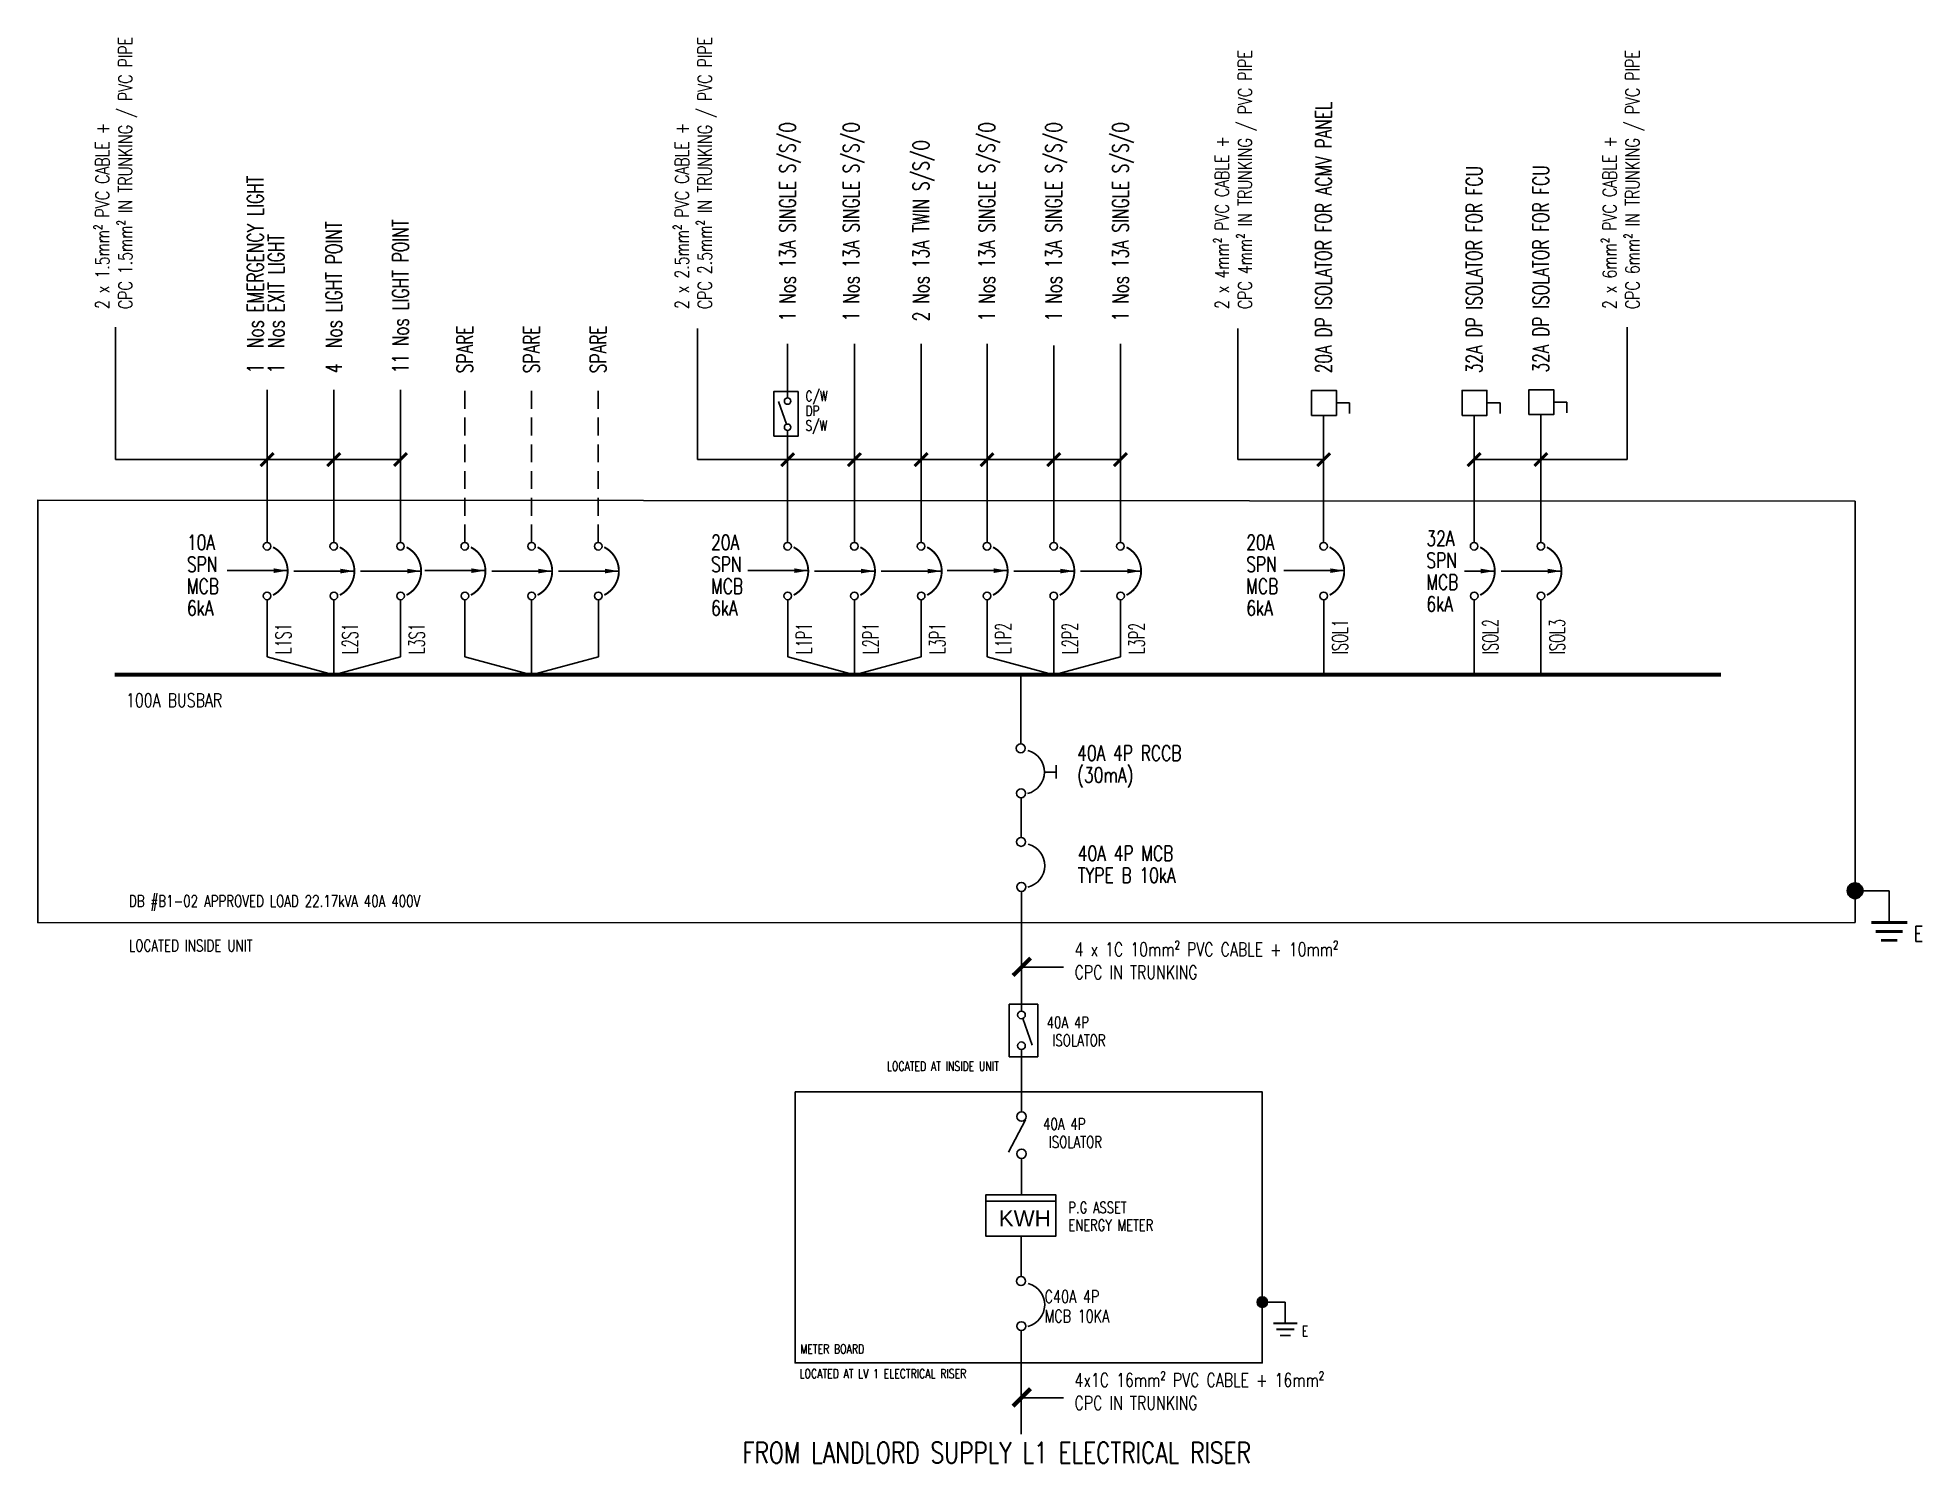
# Model space of a CAD drawing. Header units: millimetres. Extents: x 2077 to 69200, y 1414 to 52179.
import ezdxf
from ezdxf.lldxf.tags import DXFTag

# ---------------------------------------------------------------- set-up
doc = ezdxf.new("R2010")
doc.units = ezdxf.units.MM
doc.linetypes.add('DASHED', pattern=[19.05, 12.7, -6.35])
for name, color, linetype in [('E-SLD-FRAME', 8, 'Continuous'), ('E-SLD-LEGENDF', 2, 'Continuous'), ('E-SLD-T1', 250, 'Continuous'), ('SLD', 2, 'Continuous'), ('SLD-LINE', 7, 'Continuous'), ('SLD-TXT', 7, 'Continuous')]:
    doc.layers.add(name, color=color, linetype=linetype)
doc.styles.add('ARIAL', font='arial.ttf')
doc.styles.add('SLD-TXT', font='romans.shx', dxfattribs={"width": 0.75})
doc.styles.get("Standard").update_dxf_attribs({"font": 'arial.ttf'})
tags = doc.linetypes.add('CENTER', pattern=[2, 1.25, -0.25, 0.25, -0.25]).pattern_tags.tags
tags[10:11] = [DXFTag(74, 4), DXFTag(75, 0), DXFTag(340, '0'), DXFTag(46, 1.0), DXFTag(50, 0.0), DXFTag(44, 0.0), DXFTag(45, 0.0)]
tags[8:9] = [DXFTag(74, 4), DXFTag(75, 0), DXFTag(340, '0'), DXFTag(46, 1.0), DXFTag(50, 0.0), DXFTag(44, 0.0), DXFTag(45, 0.0)]
tags[6:7] = [DXFTag(74, 4), DXFTag(75, 0), DXFTag(340, '0'), DXFTag(46, 1.0), DXFTag(50, 0.0), DXFTag(44, 0.0), DXFTag(45, 0.0)]
tags[4:5] = [DXFTag(74, 4), DXFTag(75, 0), DXFTag(340, '0'), DXFTag(46, 1.0), DXFTag(50, 0.0), DXFTag(44, 0.0), DXFTag(45, 0.0)]
doc.dimstyles.new('A', dxfattribs={"dimtxt": 0.18, "dimasz": 150, "dimexe": 0.18, "dimexo": 0.0625, "dimgap": 0.09, "dimtad": 0, "dimtih": 1, "dimtoh": 1, "dimdec": 4, "dimzin": 0, "dimdsep": 46, "dimtxsty": 'Standard', "dimcen": 0.09, "dimadec": 0, "dimazin": 0, "dimtfac": 1, "dimtdec": 4, "dimtofl": 0, "dimtmove": 0, "dimatfit": 3, "dimfxl": 1, "dimtolj": 1, "dimtzin": 0, "dimarcsym": 0})

# ---------------------------------------------------------------- blocks, each defined once
blk = doc.blocks.new('MCCB')
at = {"color": 3}
for centre in [(-1, 558), (0, 40)]:
    blk.add_circle(centre, 39.6, dxfattribs=at)
at = {"layer": 'E-SLD-LEGENDF', "const_width": 20}
blk.add_lwpolyline([(62, 49, 0.61125), (62, 548)], format="xyb", dxfattribs=at)
blk = doc.blocks.new('DP ISOL')
at = {"layer": 'SLD', "color": 3, "linetype": 'Continuous', "ltscale": 0.5}
for p, q in [((141, -141), (141, -289)), ((141, -289), (20, -289))]:
    blk.add_line(p, q, dxfattribs=at)
blk.add_lwpolyline([(0, 141), (0, -141), (282, -141), (282, 141)], close=True, dxfattribs=at)

msp = doc.modelspace()

# ---------------------------------------------------------------- hatches: boundary and pattern name
at = {"layer": 'E-SLD-LEGENDF'}
h = msp.add_hatch(color=2, dxfattribs=at)
h.dxf.hatch_style = 1
edge = h.paths.add_edge_path()
edge.add_arc((66805, 21804), 279, 0, 360)
h = msp.add_hatch(color=2, dxfattribs=at)
h.dxf.hatch_style = 1
edge = h.paths.add_edge_path()
edge.add_arc((45694, 7154), 188, 0, 360)

# ---------------------------------------------------------------- linework, layer by layer
for p, q in [((4851, 37155), (4851, 41873)), ((25580, 37155), (25580, 41825)), ((44816, 37155), (44816, 41825)), ((58693, 37155), (58693, 41871)), ((28787, 39356), (28787, 41279)), ((14999, 37155), (4851, 37155)), ((40641, 37155), (25580, 37155)), ((44816, 37155), (47876, 37155)), ((53238, 37155), (58693, 37155)), ((37093, 27034), (37093, 29495)), ((38353, 26269), (38353, 25802)), ((37931, 26029), (38353, 26029)), ((37101, 25114), (37101, 23700)), ((37117, 17518), (37112, 21779)), ((37112, 19079), (38608, 19079)), ((37118, 13926), (37111, 16145)), ((37118, 12269), (37118, 10968)), ((37110, 2456), (37110, 6141)), ((37110, 3745), (38607, 3745))]:
    msp.add_line(p, q)
for points in [[(28294, 37985), (28294, 39575), (29157, 39575), (29157, 37985)], [(37694, 17758), (37694, 15888), (36679, 15888), (36679, 17758)], [(35846, 10752), (38340, 10752), (38340, 10968), (35846, 10968)]]:
    msp.add_lwpolyline(points, close=True)
at = {"color": 3}
for points in [[(28747, 38415), (28458, 39224)], [(37161, 17252), (37501, 16300)]]:
    msp.add_lwpolyline(points, dxfattribs=at)
at = {"color": 7}
msp.add_lwpolyline([(37259, 13644), (36651, 12495)], dxfattribs=at)
msp.add_lwpolyline([(35846, 10752), (38340, 10752), (38340, 9507), (35846, 9507)], close=True, dxfattribs=at)
msp.add_lwpolyline([(37105, 8061), (37105, 9507)])
for centre in [(37089, 26875), (37101, 25272), (37101, 23541), (37112, 21938), (37100, 7903), (37112, 6299)]:
    msp.add_circle(centre, 158)
for centre in [(37142, 26029), (37154, 22695), (37153, 7056)]:
    msp.add_arc(centre, 789, 283.77687, 75.22012)
at = {"layer": 'E-SLD-FRAME', "color": 7, "linetype": 'CENTER', "ltscale": 1.5}
for p, q in [((2077, 35717), (2077, 20663)), ((66805, 35671), (2077, 35713)), ((66805, 35671), (66805, 20676)), ((66805, 20676), (2077, 20663))]:
    msp.add_line(p, q, dxfattribs=at)
msp.add_lwpolyline([(29052, 14641), (45694, 14641), (45694, 4990), (29052, 4990)], close=True, dxfattribs=at)
at = {"layer": 'E-SLD-LEGENDF', "color": 2}
for p, q in [((68021, 21804), (66805, 21804)), ((68021, 20676), (68021, 21804)), ((46511, 7154), (45694, 7154)), ((46511, 6395), (46511, 7154))]:
    msp.add_line(p, q, dxfattribs=at)
for points, const_width in [([(67381, 20676), (68661, 20676)], 107), ([(67541, 20355), (68501, 20355)], 107), ([(67733, 20035), (68309, 20035)], 96.1), ([(46081, 6395), (46942, 6395)], 71.8), ([(46188, 6180), (46834, 6180)], 71.8), ([(46318, 5965), (46705, 5965)], 64.6)]:
    msp.add_lwpolyline(points, dxfattribs=dict(at, const_width=const_width))
for centre, radius in [((66805, 21804), 279), ((45694, 7154), 188)]:
    msp.add_circle(centre, radius, dxfattribs=at)
at = {"layer": 'SLD', "color": 2, "const_width": 146}
msp.add_lwpolyline([(4822, 29495), (62028, 29495)], dxfattribs=at)
at = {"layer": 'SLD', "lineweight": -3}
for centre, radius in [((28787, 39240), 117), ((28787, 38305), 117), ((37115, 17381), 137), ((37115, 16282), 137), ((37118, 13761), 165), ((37118, 12435), 165)]:
    msp.add_circle(centre, radius, dxfattribs=at)
at = {"layer": 'SLD-LINE', "linetype": 'ByBlock'}
for p, q in [((31163, 34205), (31163, 41279)), ((33540, 34205), (33540, 41279)), ((35888, 34205), (35888, 41279)), ((38265, 34205), (38265, 41213)), ((40641, 34205), (40641, 41279)), ((10246, 34205), (10246, 39637)), ((12622, 34205), (12622, 39637)), ((14999, 34205), (14999, 39637)), ((47876, 34205), (47876, 38731)), ((53238, 34205), (53238, 38731)), ((55615, 34205), (55615, 38755)), ((28787, 34205), (28787, 38188))]:
    msp.add_line(p, q, dxfattribs=at)
at = {"layer": 'SLD-LINE', "linetype": 'DASHED', "ltscale": 50}
for p, q in [((17289, 34205), (17289, 39637)), ((19666, 34205), (19666, 39637)), ((22043, 34205), (22043, 39637))]:
    msp.add_line(p, q, dxfattribs=at)
at = {"layer": 'SLD-LINE'}
for p, q in [((10248, 30126), (10248, 32164)), ((12625, 29495), (12625, 32164)), ((15002, 30126), (15002, 32164)), ((17292, 30126), (17292, 32164)), ((19669, 29495), (19669, 32164)), ((22045, 30126), (22045, 32164)), ((28789, 30126), (28789, 32164)), ((31166, 29495), (31166, 32164)), ((33543, 30126), (33543, 32164)), ((35891, 30126), (35891, 32164)), ((38267, 29495), (38267, 32164)), ((40644, 30126), (40644, 32164)), ((47890, 29495), (47879, 32164)), ((53241, 29495), (53241, 32164)), ((55614, 29495), (55617, 32164)), ((12625, 29495), (10248, 30126)), ((12625, 29495), (15002, 30126)), ((19669, 29495), (17292, 30126)), ((19669, 29495), (22045, 30126)), ((31166, 29495), (28789, 30126)), ((31166, 29495), (33543, 30126)), ((38267, 29495), (35891, 30126)), ((38267, 29495), (40644, 30126))]:
    msp.add_line(p, q, dxfattribs=at)
at = {"layer": 'SLD-TXT'}
for points, const_width in [([(10016, 36925), (10475, 37385)], 108), ([(12393, 36925), (12852, 37385)], 108), ([(14769, 36925), (15229, 37385)], 108), ([(28557, 36925), (29016, 37385)], 108), ([(30934, 36925), (31393, 37385)], 108), ([(33311, 36925), (33770, 37385)], 108), ([(35658, 36925), (36118, 37385)], 108), ([(38035, 36925), (38494, 37385)], 108), ([(40412, 36925), (40871, 37385)], 108), ([(47647, 36925), (48106, 37385)], 108), ([(53008, 36925), (53468, 37385)], 108), ([(55385, 36925), (55845, 37385)], 108), ([(36816, 18784), (37436, 19403)], 146), ([(36815, 3450), (37435, 4069)], 146)]:
    msp.add_lwpolyline(points, dxfattribs=dict(at, const_width=const_width))

# ---------------------------------------------------------------- block references
at = {"layer": 'SLD', "xscale": 3.138453764050508, "yscale": 3.138453764050508, "zscale": 3.138453764050508, "rotation": 90}
for p in [(47890, 38731), (53252, 38731), (55629, 38755)]:
    msp.add_blockref('DP ISOL', p, dxfattribs=at)
at = {"layer": 'SLD', "lineweight": -3, "xscale": 3.413909514481919, "yscale": 3.413909514481919, "zscale": 3.413909514481919}
for p in [(10248, 32164), (12625, 32164), (15002, 32164), (17292, 32164), (19669, 32164), (22045, 32164), (28789, 32164), (31166, 32164), (33543, 32164), (35891, 32164), (38267, 32164), (40644, 32164), (47879, 32164), (53241, 32164), (55617, 32164)]:
    msp.add_blockref('MCCB', p, dxfattribs=at)

# ---------------------------------------------------------------- texts
at = {"color": 0, "insert": (36308, 10420), "char_height": 567.7, "width": 2043.57, "attachment_point": 1, "style": 'ARIAL'}
msp.add_mtext('{\\W1;KWH}', dxfattribs=at)
at = {"layer": 'E-SLD-T1', "color": 7, "style": 'SLD-TXT', "width": 0.75}
for s, p in [('LOCATED AT INSIDE UNIT', (32324, 15391)), ('METER BOARD', (29237, 5325)), ('LOCATED AT LV 1 ELECTRICAL RISER', (29211, 4443))]:
    msp.add_text(s, height=324.63, dxfattribs=at).set_placement(p)
at = {"layer": 'SLD-TXT', "style": 'SLD-TXT'}
for s, height, width, p in [('20A DP ISOLATOR FOR ACMV PANEL', 572.32, 0.7, (48161, 40230)), ('1 Nos 13A SINGLE S/S/O', 572.32, 0.7, (29071, 42081)), ('1 Nos 13A SINGLE S/S/O', 572.32, 0.7, (31337, 42081)), ('1 Nos 13A SINGLE S/S/O', 572.32, 0.7, (36169, 42081)), ('1 Nos 13A SINGLE S/S/O', 572.32, 0.7, (38549, 42081)), ('1 Nos 13A SINGLE S/S/O', 572.32, 0.7, (40926, 42081)), ('2 Nos 13A TWIN S/S/O', 572.32, 0.7, (33824, 42081)), ('1  Nos EMERGENCY LIGHT', 572.32, 0.7, (10114, 40230)), ('32A DP ISOLATOR FOR FCU', 572.32, 0.7, (53522, 40230)), ('32A DP ISOLATOR FOR FCU', 572.32, 0.7, (55899, 40254)), ('11 Nos LIGHT POINT', 572.32, 0.7, (15283, 40230)), ('1  Nos EXIT LIGHT', 572.32, 0.7, (10855, 40230)), ('4  Nos LIGHT POINT', 572.32, 0.7, (12907, 40230)), ('SPARE', 572.3, 0.7, (17574, 40230)), ('SPARE', 572.3, 0.7, (19950, 40230)), ('SPARE', 572.3, 0.7, (22327, 40230)), ('L1S1', 557.9, 0.6, (11105, 30227)), ('L2S1', 557.9, 0.6, (13481, 30227)), ('L3S1', 557.9, 0.6, (15858, 30227)), ('L1P1', 557.9, 0.6, (29646, 30227)), ('L2P1', 557.9, 0.6, (32022, 30227)), ('L3P1', 557.9, 0.6, (34399, 30227)), ('L1P2', 557.9, 0.6, (36747, 30227)), ('L2P2', 557.9, 0.6, (39124, 30227)), ('L3P2', 557.9, 0.6, (41501, 30227)), ('ISOL1', 557.9, 0.6, (48735, 30227)), ('ISOL2', 557.9, 0.6, (54097, 30227)), ('ISOL3', 557.9, 0.6, (56474, 30227))]:
    msp.add_text(s, height=height, rotation=90, dxfattribs=dict(at, width=width)).set_placement(p)
at = {"layer": 'SLD-TXT', "color": 7, "char_height": 490.43, "width": 18708.61, "attachment_point": 1, "rotation": 90, "style": 'SLD-TXT'}
for s, insert in [('2 x 1.5mm² PVC CABLE +\\PCPC 1.5mm² IN TRUNKING / PVC PIPE', (4137, 42515)), ('2 x 2.5mm² PVC CABLE +\\PCPC 2.5mm² IN TRUNKING / PVC PIPE', (24776, 42515)), ('2 x 4mm² PVC CABLE +\\PCPC 4mm² IN TRUNKING / PVC PIPE', (44012, 42515)), ('2 x 6mm² PVC CABLE +\\PCPC 6mm² IN TRUNKING / PVC PIPE', (57817, 42515))]:
    msp.add_mtext(s, dxfattribs=dict(at, insert=insert))
at = {"layer": 'SLD-TXT', "attachment_point": 1, "style": 'SLD-TXT'}
for s, insert, char_height, width, line_spacing_factor in [('C/W\\PDP\\PS/W', (29428, 39600), 363.1, 5192.4, 0.869565), ('10A\\PSPN\\PMCB\\P6kA', (7395, 34473), 537.1, 7681.01, 0.869565), ('20A\\PSPN\\PMCB\\P6kA', (26062, 34473), 537.1, 7681.01, 0.869565), ('20A\\PSPN\\PMCB\\P6kA', (45123, 34473), 537.1, 7681.01, 0.869565), ('32A\\PSPN\\PMCB\\P6kA', (51538, 34616), 537.1, 7681.01, 0.869565), ('40A 4P RCCB\\P(30mA)', (39102, 26971), 537.14, 7681.01, 0.869565), ('40A {\\Fromans|c134;4P} MCB\\PTYPE B 10kA', (39123, 23402), 537.14, 7681.01, 0.869565), ('  40A 4P\\P\\pxqc;ISOLATOR', (37591, 17317), 409.14, 3146.92, 0.934884), ('  40A 4P\\P\\pxqc;ISOLATOR', (37464, 13698), 409.14, 3146.92, 0.934884), ('P.G ASSET\\PENERGY METER', (38788, 10720), 400.14, 3939.97, 0.934884), ('     C40A 4P\\P     MCB 10KA', (36794, 7573), 445.67, 6923.23, 0.934884)]:
    msp.add_mtext(s, dxfattribs=dict(at, insert=insert, char_height=char_height, width=width, line_spacing_factor=line_spacing_factor))
at = {"layer": 'SLD-TXT', "color": 7, "attachment_point": 1, "style": 'SLD-TXT'}
for s, insert, char_height, width in [('100A BUSBAR', (5225, 28831), 490.43, 18708.61), ('DB #B1-02 APPROVED LOAD 22.17kVA 40A 400V', (5327, 21640), 411.73, 12834.7), ('LOCATED INSIDE UNIT', (5327, 20057), 412.82, 6271.83), ('4 x 1C 10mm² PVC CABLE + 10mm²\\PCPC IN TRUNKING', (39007, 19958), 490.43, 11269.65), ('4x1C 16mm² PVC CABLE + 16mm²\\PCPC IN TRUNKING', (39006, 4623), 490.43, 10505.02), ('FROM LANDLORD SUPPLY L1 ELECTRICAL RISER', (27173, 2169), 755.25, 28810.91)]:
    msp.add_mtext(s, dxfattribs=dict(at, insert=insert, char_height=char_height, width=width))
at = {"layer": 'SLD-TXT', "color": 2, "attachment_point": 1, "line_spacing_factor": 0.908108, "style": 'SLD-TXT'}
for insert, char_height, width in [((68902, 20539), 546.5, 6912.91), ((47104, 6304), 367.5, 4648.59)]:
    msp.add_mtext('{\\W0.75;E}', dxfattribs=dict(at, insert=insert, char_height=char_height, width=width))

# ---------------------------------------------------------------- leaders
at = {"layer": 'SLD-TXT'}
for points in [[(10984, 33200), (8825, 33200)], [(13361, 33185), (11202, 33185)], [(15737, 33185), (13579, 33185)], [(18027, 33200), (15869, 33200)], [(20404, 33185), (18246, 33185)], [(22781, 33185), (20623, 33185)], [(29525, 33200), (27366, 33200)], [(31902, 33185), (29743, 33185)], [(34278, 33185), (32120, 33185)], [(36626, 33200), (34468, 33200)], [(39003, 33185), (36845, 33185)], [(41380, 33185), (39221, 33185)], [(48614, 33200), (46456, 33200)], [(53976, 33185), (52899, 33185)], [(56353, 33185), (54195, 33185)]]:
    msp.add_leader(points, dimstyle='A', override={"dimasz": 500, "dimgap": 0.09, "dimtad": 0}, dxfattribs=at)

doc.saveas('drawing.dxf')
